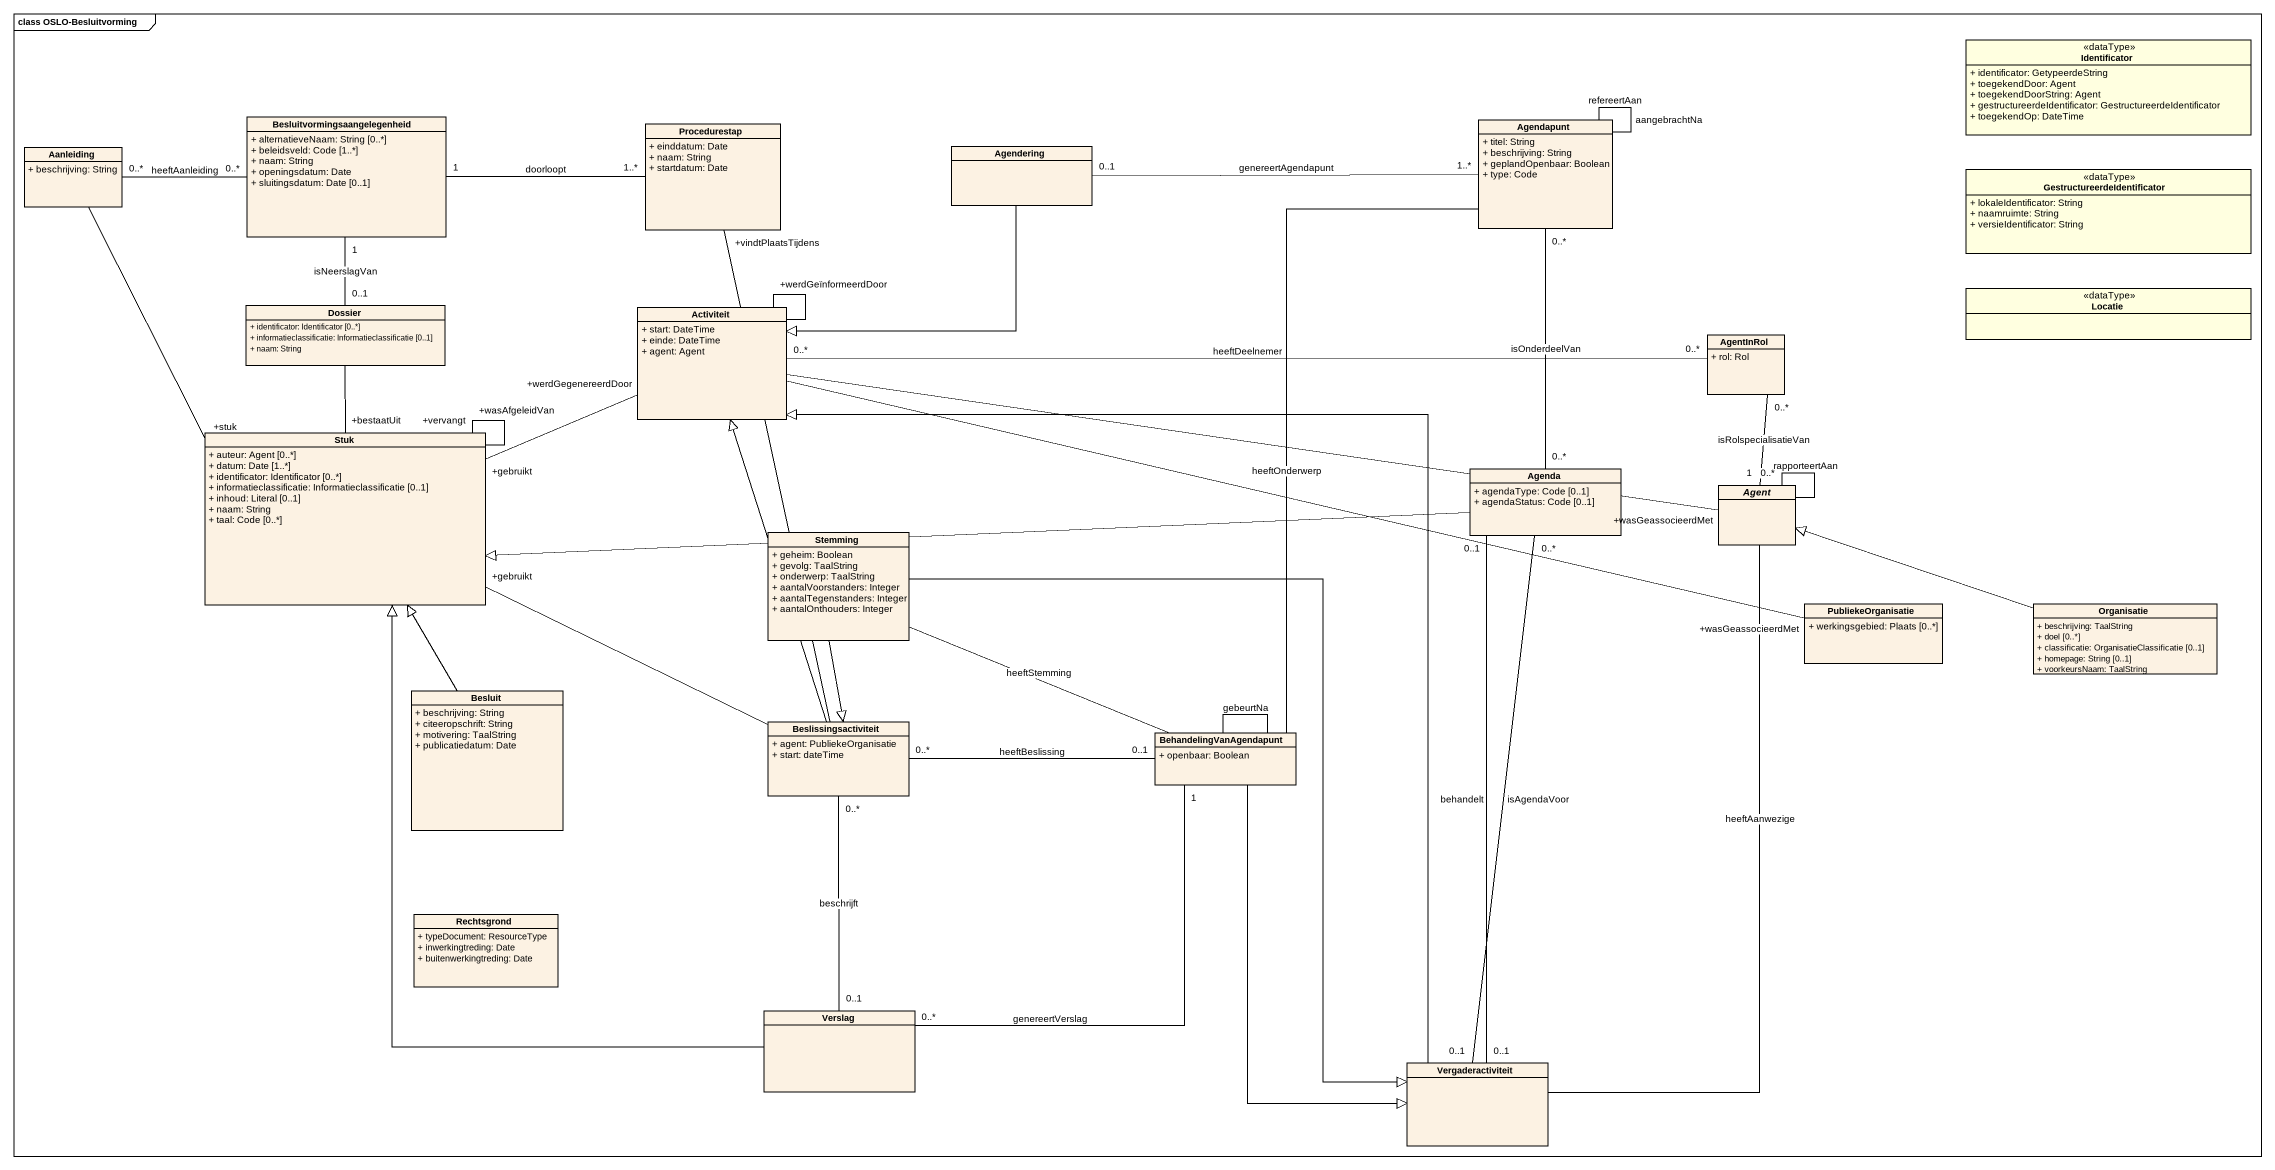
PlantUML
@startuml
mainframe class OSLO-Besluitvorming
hide circle
hide empty members
skinparam classAttributeIconSize 0
class Identificator <<dataType>> #FFFFE0 {
  + identificator: GetypeerdeString
  + toegekendDoor: Agent
  + toegekendDoorString: Agent
  + gestructureerdeIdentificator: GestructureerdeIdentificator
  + toegekendOp: DateTime
}
class "Besluitvormingsaangelegenheid" as Besluitvormingsaangelegenhei {
  + alternatieveNaam: String [0..*]
  + beleidsveld: Code [1..*]
  + naam: String
  + openingsdatum: Date
  + sluitingsdatum: Date [0..1]
}
class Aanleiding {
  + beschrijving: String
}
class Procedurestap {
  + einddatum: Date
  + naam: String
  + startdatum: Date
}
class Agendering
class Agendapunt {
  + titel: String
  + beschrijving: String
  + geplandOpenbaar: Boolean
  + type: Code
}
class GestructureerdeIdentificator <<dataType>> #FFFFE0 {
  + lokaleIdentificator: String
  + naamruimte: String
  + versieIdentificator: String
}
class Dossier {
  + identificator: Identificator [0..*]
  + informatieclassificatie: Informatieclassificatie [0..1]
  + naam: String
}
class Activiteit {
  + start: DateTime
  + einde: DateTime
  + agent: Agent
}
class Locatie <<dataType>> #FFFFE0
class AgentInRol {
  + rol: Rol
}
class Stuk {
  + auteur: Agent [0..*]
  + datum: Date [1..*]
  + identificator: Identificator [0..*]
  + informatieclassificatie: Informatieclassificatie [0..1]
  + inhoud: Literal [0..1]
  + naam: String
  + taal: Code [0..*]
}
class Agenda {
  + agendaType: Code [0..1]
  + agendaStatus: Code [0..1]
}
abstract class "Agent" as Agent_
class Stemming {
  + geheim: Boolean
  + gevolg: TaalString
  + onderwerp: TaalString
  + aantalVoorstanders: Integer
  + aantalTegenstanders: Integer
  + aantalOnthouders: Integer
}
class PubliekeOrganisatie {
  + werkingsgebied: Plaats [0..*]
}
class Organisatie {
  + beschrijving: TaalString
  + doel [0..*]
  + classificatie: OrganisatieClassificatie [0..1]
  + homepage: String [0..1]
  + voorkeursNaam: TaalString
}
class Besluit {
  + beschrijving: String
  + citeeropschrift: String
  + motivering: TaalString
  + publicatiedatum: Date
}
class Beslissingsactiviteit {
  + agent: PubliekeOrganisatie
  + start: dateTime
}
class BehandelingVanAgendapunt {
  + openbaar: Boolean
}
class Rechtsgrond {
  + typeDocument: ResourceType
  + inwerkingtreding: Date
  + buitenwerkingtreding: Date
}
class Verslag
class Vergaderactiviteit
Besluitvormingsaangelegenhei "0..*" -left- "0..*" Aanleiding : heeftAanleiding
Besluitvormingsaangelegenhei "1" -right- "1..*" Procedurestap : doorloopt
Aanleiding -- "+stuk" Stuk
Agendering "0..1" -right- "1..*" Agendapunt : genereertAgendapunt
Agendering --|> Activiteit
Agendapunt -- Agendapunt : refereertAan
Agendapunt -- Agendapunt : aangebrachtNa
Agendapunt "0..*" -- "0..*" Agenda : isOnderdeelVan
Dossier "0..1" -up- "1" Besluitvormingsaangelegenhei : isNeerslagVan
Dossier -- "+bestaatUit" Stuk
Activiteit -- "+werdGeïnformeerdDoor" Activiteit
Activiteit "0..*" -right- "0..*" AgentInRol : heeftDeelnemer
Activiteit -left- "+gebruikt" Stuk
Activiteit "+werdGegenereerdDoor" -left- Stuk
Activiteit -right- "+wasGeassocieerdMet" Agent_
Activiteit -right- "+wasGeassocieerdMet" PubliekeOrganisatie
AgentInRol "0..*" -- "1" Agent_ : isRolspecialisatieVan
Stuk -- "+vervangt" Stuk
Stuk -- "+wasAfgeleidVan" Stuk
Agenda -left-|> Stuk
Agenda "0..*" -- "0..1" Vergaderactiviteit : isAgendaVoor
Agent_ -- "0..*" Agent_ : rapporteertAan
Stemming --|> Beslissingsactiviteit
Stemming --|> Vergaderactiviteit
Organisatie -left-|> Agent_
Besluit -up-|> Stuk
Beslissingsactiviteit -up- "+vindtPlaatsTijdens" Procedurestap
Beslissingsactiviteit -up-|> Activiteit
Beslissingsactiviteit -left- "+gebruikt" Stuk
BehandelingVanAgendapunt -up- Agendapunt : heeftOnderwerp
BehandelingVanAgendapunt -left- Stemming : heeftStemming
BehandelingVanAgendapunt "0..1" -left- "0..*" Beslissingsactiviteit : heeftBeslissing
BehandelingVanAgendapunt -- BehandelingVanAgendapunt : gebeurtNa
BehandelingVanAgendapunt "1" -- "0..*" Verslag : genereertVerslag
BehandelingVanAgendapunt --|> Vergaderactiviteit
Verslag -up-|> Stuk
Verslag "0..1" -up- "0..*" Beslissingsactiviteit : beschrijft
Vergaderactiviteit -up-|> Activiteit
Vergaderactiviteit "0..1" -up- "0..1" Agenda : behandelt
Vergaderactiviteit -up- Agent_ : heeftAanwezige
@enduml
